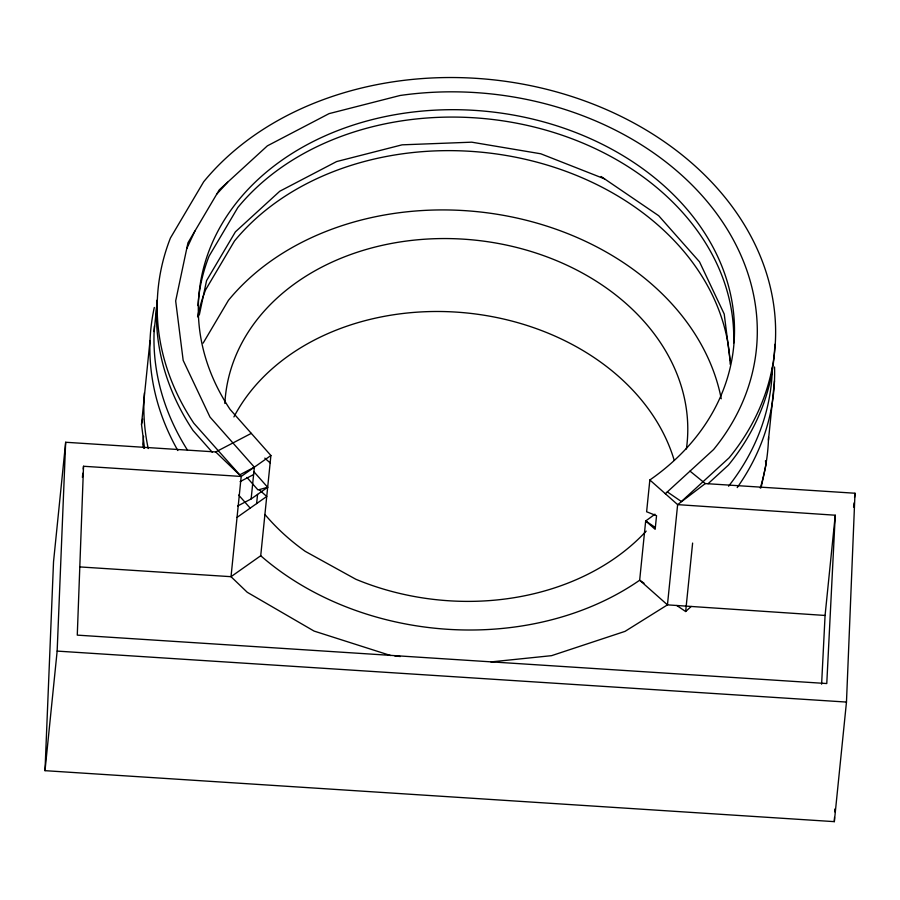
<?xml version="1.0" encoding="UTF-8"?>
<svg xmlns="http://www.w3.org/2000/svg" width="900" height="900" viewBox="0 0 900 900"><rect width="100%" height="100%" fill="white"/><g stroke="black" fill="none" stroke-linecap="round" stroke-linejoin="round"><path stroke-width="1.35" d="M270.9 455.512L241.2 476.449L83.531 466.267L77.276 635.13L826.774 683.539L835.256 515.216L677.633 504.63L649.845 479.981A268.627 209.351 5.8 0 0 677.171 198.439A268.627 209.351 5.8 0 0 319.714 138.33A268.627 209.351 5.8 0 0 230.085 409.41L270.9 455.512L260.719 555.75L231.019 576.686L80.325 566.955M690.008 471.127L705.296 483.57L855 493.234L846.472 702.067L834.334 821.644L45 770.67L53.527 561.836L65.666 442.26L215.708 451.946L251.291 433.373M45 770.67L57.15 651.094L65.666 442.26M834.334 821.644L834.502 817.436M834.727 811.834L834.84 809.033M821.61 684.18L825.075 615.454L835.256 515.216M82.406 477.405L82.823 473.231M83.25 469.046L83.531 466.267M144.518 448.223L141.502 424.373L150.019 340.515M154.125 331.549L156.6 307.159M237.611 506.014L251.134 498.949L254.362 467.168L209.981 417.037L183.172 360.382L175.669 300.949L187.965 242.809L219.251 189.9L267.379 145.845L329.062 113.636L400.118 95.479A291.476 227.16 5.8 0 1 702.72 196.357A291.476 227.16 5.8 0 1 713.565 449.561L665.325 493.718M256.624 503.584L257.558 494.415M649.845 479.981L646.616 511.762L656.539 515.7L655.155 529.324L645.683 520.931A268.627 209.351 5.8 0 0 654.93 514.17M676.789 605.498L685.654 611.528L692.617 543.071M768.454 440.134L774.484 380.835M853.582 507.139L854.01 502.965M854.572 497.407L855 493.234M143.606 436.23L142.763 444.251L143.685 448.267M141.502 424.373L142.65 418.939M199.305 314.966L206.572 280.609L235.395 231.851L279.754 191.25L336.6 161.572L402.086 144.833L471.724 142.178L540.788 153.787L604.564 178.875L658.699 215.73L699.514 261.832L724.219 314.044L730.102 360.596M761.074 487.777L765.956 464.692L765.461 460.755M186.727 248.659L194.917 231.053M203.13 343.125L228.442 300.319A268.627 209.351 5.8 0 1 509.996 216.585A268.627 209.351 5.8 0 1 721.238 398.779M216.776 194.085L227.655 182.216M708.064 483.728L728.393 465.12A309.836 241.47 5.8 0 0 774.81 344.351M685.654 611.528L691.2 606.465M705.296 483.57L677.633 504.63L667.451 604.867L625.05 631.361L551.587 655.661L490.928 661.916M251.134 498.949L267.671 487.282L253.755 471.566M237.037 517.399L266.738 496.451A268.627 209.351 5.8 0 1 259.312 489.713M254.362 467.168L239.591 474.941L215.708 451.946M240.086 481.624L253.609 474.559M267.671 487.282L258.007 489.96L246.949 477.428M57.15 651.094L846.472 702.067M825.075 615.454L667.451 604.867L639.664 580.219A268.627 209.351 5.8 0 1 260.719 555.75M394.796 655.954L400.365 656.528M390.623 655.526L314.077 631.08L247.23 592.268L231.019 576.686L241.2 476.449L193.826 423.236A309.836 241.47 5.8 0 1 170.426 238.028L203.67 181.789A309.836 241.47 5.8 0 1 629.471 120.679A309.836 241.47 5.8 0 1 729.135 457.808L681.379 501.525L667.327 491.895M655.301 527.479L645.683 520.931L639.664 580.219L644.029 583.2M601.099 176.49L604.564 178.875M212.299 452.272L193.072 430.549A309.836 241.47 5.8 0 1 157.016 300.195M238.669 495.079L250.2 508.118M646.189 531.113A232.02 180.821 5.8 0 1 355.793 579.24L305.224 551.34A232.02 180.821 5.8 0 1 264.938 514.474M224.865 403.47A232.02 180.821 5.8 0 1 473.636 239.985A232.02 180.821 5.8 0 1 686.385 448.988M233.921 416.914A232.02 180.821 5.8 0 1 466.099 312.907A232.02 180.821 5.8 0 1 674.156 460.136M197.561 316.89A268.627 209.351 5.8 0 1 205.639 289.777L234.472 241.02A268.627 209.351 5.8 0 1 531.45 160.751A268.627 209.351 5.8 0 1 730.192 364.309M270.146 462.904A268.627 209.351 5.8 0 1 264.814 458.111M197.933 305.64A268.627 209.351 5.8 0 1 209.047 256.219L237.881 207.461A268.627 209.351 5.8 0 1 542.43 129.172A268.627 209.351 5.8 0 1 733.669 343.069M774.54 367.009A313.009 243.945 5.8 0 1 737.212 487.575M177.851 450.54A313.009 243.945 5.8 0 1 154.294 307.474M148.219 448.537A313.009 243.945 5.8 0 1 144.405 392.929M768.544 437.377A313.009 243.945 5.8 0 1 760.286 488.07M772.369 367.38A309.836 241.47 5.8 0 1 728.572 486.202M187.504 450.18A309.836 241.47 5.8 0 1 154.429 325.98"/></g></svg>
